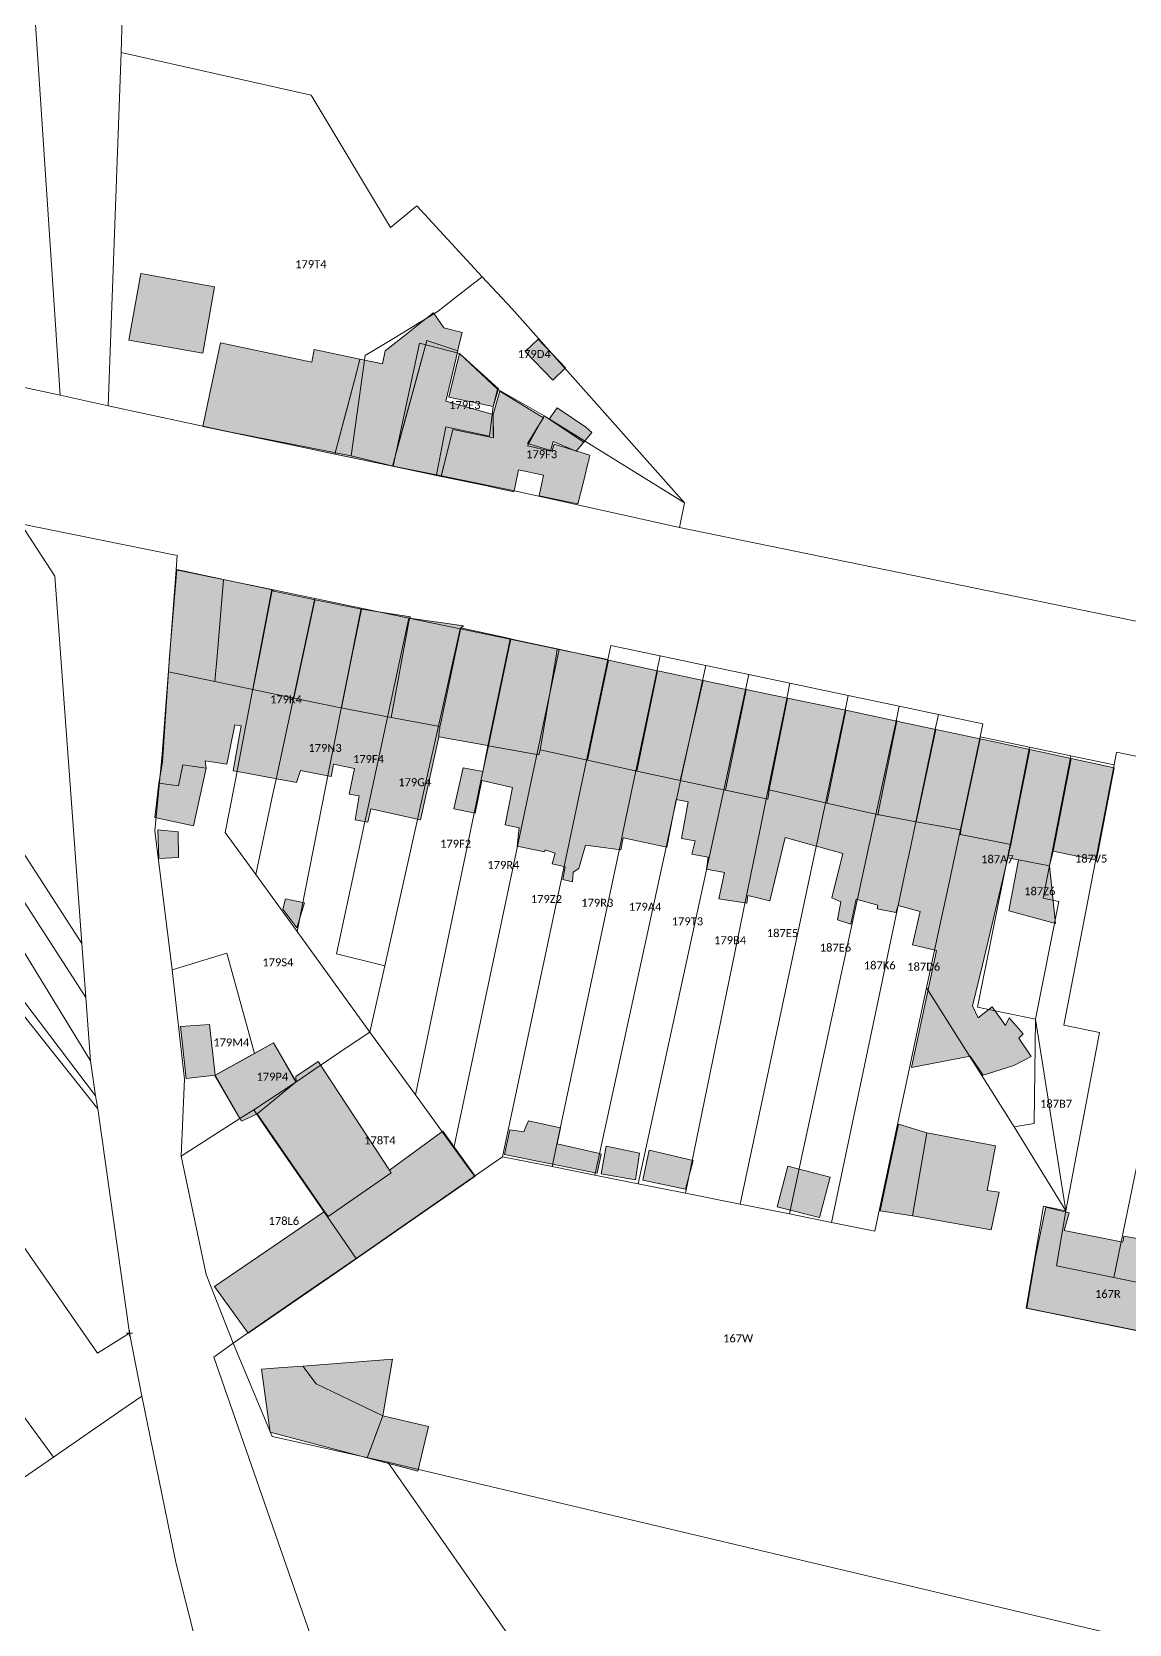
# Model space of a CAD drawing. Header units: metres. Extents: x 113120 to 240396, y 120329 to 242116.
# Drawn here: x 113686.8 to 113796.5, y 121578.2 to 121737.4 of the extents above; entities that cross this region are included whole.
import ezdxf

# ---------------------------------------------------------------- set-up
doc = ezdxf.new("R2010")
doc.units = ezdxf.units.M
doc.header["$LTSCALE"] = 3
doc.header["$PDMODE"] = 2
doc.header["$PDSIZE"] = 0.3
for name, color, linetype, lineweight in [('Bpn_CaPa', 78, 'Continuous', 0), ('Bpn_ReBu', 4, 'Continuous', 0), ('Bpt_CaNu', 7, 'Continuous', 0), ('Bpt_PrSt', 7, 'Continuous', 0), ('Hachure bâtiment', 11, 'Continuous', 0)]:
    doc.layers.add(name, color=color, linetype=linetype, lineweight=lineweight)
doc.styles.add('Legend', font='')
doc.styles.get('Legend').set_extended_font_data('Calibri')

msp = doc.modelspace()

# ---------------------------------------------------------------- hatches: boundary and pattern name
at = {"layer": 'Hachure bâtiment'}
h = msp.add_hatch(color=256, dxfattribs=at)
h.dxf.hatch_style = 1
h.paths.add_polyline_path([(113703.86, 121705.3), (113696.49, 121706.62), (113697.68, 121713.27), (113705.05, 121711.95)])
h = msp.add_hatch(color=256, dxfattribs=at)
h.dxf.hatch_style = 1
h.paths.add_polyline_path([(113724.28, 121707.25), (113725.77, 121708.43), (113726.46, 121708.97), (113726.92, 121709.34), (113727, 121709.23), (113727.97, 121707.86), (113729.8, 121707.39), (113729.42, 121705.82), (113729.36, 121705.55), (113729.36, 121705.55), (113726.28, 121706.58), (113725.43, 121703.49), (113722.84, 121694.01), (113719.83, 121694.64), (113717.09, 121695.21), (113718.34, 121699.96), (113719.2, 121703.25), (113719.23, 121703.38), (113719.58, 121704.72), (113720.7, 121704.48), (113720.75, 121704.47), (113721.84, 121704.25), (113722.11, 121705.55), (113723.93, 121706.98)])
h = msp.add_hatch(color=256, dxfattribs=at)
h.dxf.hatch_style = 1
h.paths.add_polyline_path([(113719.26, 121703.47), (113717.78, 121697.84), (113717.09, 121695.21), (113713.01, 121696.07), (113703.89, 121697.98), (113705.64, 121706.33), (113714.76, 121704.42), (113715.02, 121705.67), (113719.58, 121704.72)])
h = msp.add_hatch(color=256, dxfattribs=at)
h.dxf.hatch_style = 1
h.paths.add_polyline_path([(113729.36, 121705.55), (113728.17, 121700.51), (113729.48, 121700.14), (113732.9, 121699.17), (113732.93, 121696.84), (113728.87, 121697.69), (113727.7, 121692.99), (113726.45, 121693.25), (113722.84, 121694.01), (113724.12, 121698.68), (113724.88, 121701.45), (113726.28, 121706.58)])
h = msp.add_hatch(color=256, dxfattribs=at)
h.dxf.hatch_style = 1
h.paths.add_polyline_path([(113740.15, 121703.83), (113738.87, 121702.6), (113736.12, 121705.48), (113737.42, 121706.72)])
h = msp.add_hatch(color=256, dxfattribs=at)
h.dxf.hatch_style = 1
h.paths.add_polyline_path([(113733.43, 121701.74), (113732.92, 121699.97), (113728.47, 121700.92), (113729.54, 121705.28)])
h = msp.add_hatch(color=256, dxfattribs=at)
h.dxf.hatch_style = 1
h.paths.add_polyline_path([(113727.72, 121693.04), (113728.23, 121695.12), (113728.87, 121697.69), (113732.93, 121696.84), (113732.92, 121697.24), (113732.92, 121697.36), (113732.91, 121698.12), (113732.9, 121699.17), (113733.56, 121701.51), (113736.66, 121699.62), (113737.11, 121699.35), (113737.93, 121698.85), (113737.34, 121697.9), (113736.74, 121696.92), (113736.35, 121696.29), (113738, 121695.78), (113738.46, 121695.63), (113738.78, 121695.53), (113738.81, 121695.61), (113739, 121696.22), (113742.58, 121695.1), (113742.52, 121694.83), (113742.46, 121694.59), (113742.41, 121694.4), (113742.38, 121694.28), (113741.9, 121692.31), (113741.38, 121690.24), (113737.51, 121691.03), (113737.77, 121692.31), (113737.94, 121693.12), (113735.43, 121693.64), (113735.33, 121693.15), (113735, 121691.55), (113734.98, 121691.46), (113733.57, 121691.76), (113732.28, 121692.03), (113727.7, 121692.99)])
h = msp.add_hatch(color=256, dxfattribs=at)
h.dxf.hatch_style = 1
h.paths.add_polyline_path([(113742.18, 121697.91), (113742.78, 121697.37), (113741.97, 121696.4), (113738.52, 121698.7), (113739.32, 121699.83)])
h = msp.add_hatch(color=256, dxfattribs=at)
h.dxf.hatch_style = 1
h.paths.add_polyline_path([(113738.52, 121698.7), (113741.97, 121696.4), (113741.21, 121695.5), (113738.92, 121696.48), (113738.63, 121695.52), (113736.35, 121696.05), (113738.02, 121699.05)], flags=17)
h = msp.add_hatch(color=256, dxfattribs=at)
h.dxf.hatch_style = 1
h.paths.add_polyline_path([(113705.95, 121682.68), (113705.3, 121675), (113705.09, 121672.47), (113700.44, 121673.45), (113700.53, 121675), (113701.27, 121683.68)])
h = msp.add_hatch(color=256, dxfattribs=at)
h.dxf.hatch_style = 1
h.paths.add_polyline_path([(113710.66, 121681.68), (113710.81, 121681.6), (113709.53, 121675), (113708.87, 121671.68), (113705.09, 121672.47), (113705.3, 121675), (113705.95, 121682.68)])
h = msp.add_hatch(color=256, dxfattribs=at)
h.dxf.hatch_style = 1
h.paths.add_polyline_path([(113710.96, 121681.5), (113715.1, 121680.63), (113715.05, 121680.46), (113713.88, 121675), (113712.97, 121670.82), (113708.87, 121671.68), (113709.53, 121675), (113710.81, 121681.6)])
h = msp.add_hatch(color=256, dxfattribs=at)
h.dxf.hatch_style = 1
h.paths.add_polyline_path([(113719.56, 121679.75), (113719.73, 121679.72), (113718.78, 121675), (113717.73, 121669.83), (113717.51, 121669.87), (113712.97, 121670.82), (113713.88, 121675), (113715.05, 121680.46), (113715.1, 121680.63)])
h = msp.add_hatch(color=256, dxfattribs=at)
h.dxf.hatch_style = 1
h.paths.add_polyline_path([(113719.96, 121679.68), (113724.63, 121678.96), (113724.53, 121678.82), (113723.85, 121675), (113722.72, 121668.89), (113717.88, 121669.8), (113717.73, 121669.83), (113718.78, 121675), (113719.73, 121679.72)])
h = msp.add_hatch(color=256, dxfattribs=at)
h.dxf.hatch_style = 1
h.paths.add_polyline_path([(113729.93, 121678.03), (113729.67, 121677.83), (113729.08, 121675), (113727.63, 121668.19), (113727.58, 121667.97), (113722.72, 121668.89), (113723.85, 121675), (113724.53, 121678.82)])
h = msp.add_hatch(color=256, dxfattribs=at)
h.dxf.hatch_style = 1
h.paths.add_polyline_path([(113734.4, 121676.81), (113734.67, 121676.75), (113734.3, 121675), (113732.43, 121666.06), (113732.16, 121666.11), (113727.48, 121666.96), (113727.52, 121667.56), (113727.56, 121667.78), (113727.58, 121667.97), (113727.63, 121668.19), (113729.08, 121675), (113729.67, 121677.83)])
h = msp.add_hatch(color=256, dxfattribs=at)
h.dxf.hatch_style = 1
h.paths.add_polyline_path([(113735.07, 121676.66), (113739.32, 121675.73), (113739.2, 121675), (113737.62, 121665.63), (113737.47, 121665.15), (113732.43, 121666.06), (113734.3, 121675), (113734.67, 121676.75)])
h = msp.add_hatch(color=256, dxfattribs=at)
h.dxf.hatch_style = 1
h.paths.add_polyline_path([(113742.67, 121675), (113744.44, 121674.61), (113742.33, 121664.6), (113737.62, 121665.63), (113739.2, 121675), (113739.32, 121675.73)])
h = msp.add_hatch(color=256, dxfattribs=at)
h.dxf.hatch_style = 1
h.paths.add_polyline_path([(113749.18, 121673.58), (113749.35, 121673.54), (113747.27, 121663.51), (113747.12, 121663.54), (113742.33, 121664.6), (113744.44, 121674.61)])
h = msp.add_hatch(color=256, dxfattribs=at)
h.dxf.hatch_style = 1
h.paths.add_polyline_path([(113705.09, 121672.47), (113708.87, 121671.68), (113712.97, 121670.82), (113717.51, 121669.87), (113717.73, 121669.83), (113717.88, 121669.8), (113722.72, 121668.89), (113727.58, 121667.97), (113727.56, 121667.78), (113727.52, 121667.56), (113727.48, 121666.96), (113725.63, 121658.65), (113720.67, 121659.75), (113720.38, 121658.4), (113719.12, 121658.63), (113719.52, 121661.05), (113718.52, 121661.2), (113719.03, 121663.77), (113716.95, 121664.2), (113716.72, 121662.97), (113713.63, 121663.57), (113713.23, 121662.37), (113707.35, 121663.47), (113706.92, 121663.55), (113707.72, 121668.03), (113707.07, 121668.15), (113706.27, 121664.2), (113704.1, 121664.55), (113704.22, 121663.8), (113701.87, 121664.15), (113701.43, 121662.05), (113699.47, 121662.32), (113699.83, 121664.4), (113700.15, 121669), (113700.44, 121673.45)])
h = msp.add_hatch(color=256, dxfattribs=at)
h.dxf.hatch_style = 1
h.paths.add_polyline_path([(113749.54, 121673.5), (113753.9, 121672.59), (113751.6, 121662.59), (113747.44, 121663.47), (113747.27, 121663.51), (113749.35, 121673.54)])
h = msp.add_hatch(color=256, dxfattribs=at)
h.dxf.hatch_style = 1
h.paths.add_polyline_path([(113758.22, 121671.68), (113756.14, 121661.62), (113751.6, 121662.59), (113753.9, 121672.59)])
h = msp.add_hatch(color=256, dxfattribs=at)
h.dxf.hatch_style = 1
h.paths.add_polyline_path([(113762.33, 121670.82), (113760.5, 121661.63), (113760.38, 121660.72), (113756.14, 121661.62), (113758.22, 121671.68)])
h = msp.add_hatch(color=256, dxfattribs=at)
h.dxf.hatch_style = 1
h.paths.add_polyline_path([(113768.17, 121669.6), (113766.27, 121660.32), (113760.5, 121661.63), (113762.33, 121670.82)])
h = msp.add_hatch(color=256, dxfattribs=at)
h.dxf.hatch_style = 1
h.paths.add_polyline_path([(113773.1, 121668.56), (113773.27, 121668.53), (113771.37, 121659.16), (113771.15, 121659.21), (113766.27, 121660.32), (113768.17, 121669.6)])
h = msp.add_hatch(color=256, dxfattribs=at)
h.dxf.hatch_style = 1
h.paths.add_polyline_path([(113773.41, 121668.49), (113777.18, 121667.68), (113775.2, 121658.45), (113771.51, 121659.13), (113771.37, 121659.16), (113773.27, 121668.53)])
h = msp.add_hatch(color=256, dxfattribs=at)
h.dxf.hatch_style = 1
h.paths.add_polyline_path([(113781.62, 121666.73), (113779.67, 121657.63), (113775.2, 121658.45), (113777.18, 121667.68)])
h = msp.add_hatch(color=256, dxfattribs=at)
h.dxf.hatch_style = 1
h.paths.add_polyline_path([(113786.57, 121665.67), (113784.67, 121656.17), (113779.63, 121657.17), (113779.67, 121657.63), (113781.62, 121666.73)])
h = msp.add_hatch(color=256, dxfattribs=at)
h.dxf.hatch_style = 1
h.paths.add_polyline_path([(113737.47, 121665.15), (113737.62, 121665.63), (113742.33, 121664.6), (113747.12, 121663.54), (113747.27, 121663.51), (113747.44, 121663.47), (113751.6, 121662.59), (113756.14, 121661.62), (113760.38, 121660.72), (113760.5, 121661.63), (113766.27, 121660.32), (113771.15, 121659.21), (113771.37, 121659.16), (113771.51, 121659.13), (113775.2, 121658.45), (113779.67, 121657.63), (113779.63, 121657.17), (113784.67, 121656.17), (113784.46, 121655.18), (113784.38, 121654.85), (113781.83, 121644.15), (113780.83, 121640.03), (113781.42, 121638.85), (113782.82, 121639.95), (113784.15, 121638.08), (113784.5, 121638.83), (113785.9, 121637.23), (113785.47, 121636.8), (113786.72, 121634.97), (113784.98, 121634.08), (113781.9, 121633.12), (113780.62, 121635), (113774.75, 121633.88), (113777.23, 121645.57), (113774.83, 121646.15), (113775.62, 121649.48), (113773.42, 121650.08), (113773.18, 121649.37), (113771.3, 121649.75), (113771.38, 121650.12), (113769.22, 121650.72), (113768.67, 121648.2), (113767.35, 121648.65), (113767.67, 121650.45), (113766.78, 121650.85), (113767.87, 121655.28), (113762.12, 121656.88), (113760.58, 121650.55), (113758.38, 121651.08), (113758.27, 121650.32), (113755.47, 121650.75), (113756.03, 121653.37), (113754.23, 121653.72), (113754.42, 121654.92), (113752.78, 121655.2), (113753.1, 121656.55), (113751.75, 121656.77), (113752.42, 121660.43), (113751.22, 121660.68), (113750.27, 121655.92), (113745.9, 121656.85), (113745.67, 121655.63), (113742.15, 121656.12), (113741.47, 121653.77), (113740.9, 121653.4), (113740.83, 121652.45), (113739.87, 121652.68), (113740.12, 121653.95), (113738.82, 121654.23), (113739.12, 121655.32), (113738.1, 121655.65), (113738.03, 121655.45), (113735.3, 121656), (113735.52, 121657.83), (113734.12, 121658.15), (113734.83, 121661.88), (113731.78, 121662.57), (113731.12, 121659.32), (113728.98, 121659.75), (113729.9, 121663.83), (113731.87, 121663.48), (113732.43, 121666.06)])
h = msp.add_hatch(color=256, dxfattribs=at)
h.dxf.hatch_style = 1
h.paths.add_polyline_path([(113790.7, 121664.78), (113788.9, 121655.52), (113788.55, 121654.05), (113785.43, 121654.65), (113784.38, 121654.85), (113784.46, 121655.18), (113784.67, 121656.17), (113786.57, 121665.67)])
h = msp.add_hatch(color=256, dxfattribs=at)
h.dxf.hatch_style = 1
h.paths.add_polyline_path([(113795.02, 121663.85), (113793.23, 121654.6), (113788.9, 121655.52), (113790.7, 121664.78)])
h = msp.add_hatch(color=256, dxfattribs=at)
h.dxf.hatch_style = 1
h.paths.add_polyline_path([(113701.87, 121664.15), (113704.22, 121663.8), (113702.95, 121658.06), (113699.08, 121658.88), (113699.47, 121662.32), (113701.43, 121662.05)])
h = msp.add_hatch(color=256, dxfattribs=at)
h.dxf.hatch_style = 1
h.paths.add_polyline_path([(113701.42, 121657.45), (113701.43, 121654.88), (113699.47, 121654.77), (113699.38, 121657.63)])
h = msp.add_hatch(color=256, dxfattribs=at)
h.dxf.hatch_style = 1
h.paths.add_polyline_path([(113788.55, 121654.05), (113789.14, 121648.28), (113784.48, 121649.55), (113785.43, 121654.65)])
h = msp.add_hatch(color=256, dxfattribs=at)
h.dxf.hatch_style = 1
h.paths.add_polyline_path([(113714.03, 121650.35), (113713.27, 121647.85), (113711.88, 121649.7), (113712.15, 121650.75)])
h = msp.add_hatch(color=256, dxfattribs=at)
h.dxf.hatch_style = 1
h.paths.add_polyline_path([(113705.1, 121633.12), (113702.22, 121632.77), (113701.63, 121637.97), (113704.55, 121638.17)])
h = msp.add_hatch(color=256, dxfattribs=at)
h.dxf.hatch_style = 1
h.paths.add_polyline_path([(113713.22, 121632.45), (113709.31, 121629.26), (113707.74, 121628.5), (113705.1, 121633.12), (113710.95, 121636.35)])
h = msp.add_hatch(color=256, dxfattribs=at)
h.dxf.hatch_style = 1
h.paths.add_polyline_path([(113722.53, 121623.63), (113722.72, 121623.35), (113716.4, 121618.97), (113716.04, 121619.49), (113709.31, 121629.26), (113713.22, 121632.45), (113713.18, 121632.97), (113715.42, 121634.48)])
h = msp.add_hatch(color=256, dxfattribs=at)
h.dxf.hatch_style = 1
h.paths.add_polyline_path([(113739.63, 121627.83), (113739.3, 121626.25), (113743.42, 121625.3), (113743.72, 121625.23), (113743.32, 121623.32), (113734.05, 121625.17), (113734.58, 121627.63), (113735.98, 121627.43), (113736.17, 121627.96), (113736.43, 121628.55)])
h = msp.add_hatch(color=256, dxfattribs=at)
h.dxf.hatch_style = 1
h.paths.add_polyline_path([(113774.83, 121619.05), (113771.6, 121619.55), (113773.46, 121628.2), (113776.27, 121627.35)])
h = msp.add_hatch(color=256, dxfattribs=at)
h.dxf.hatch_style = 1
h.paths.add_polyline_path([(113731.1, 121623.03), (113717.03, 121613.25), (113708.41, 121607.33), (113705.03, 121611.98), (113716.04, 121619.49), (113716.4, 121618.97), (113722.72, 121623.35), (113722.53, 121623.63), (113727.87, 121627.52)])
h = msp.add_hatch(color=256, dxfattribs=at)
h.dxf.hatch_style = 1
h.paths.add_polyline_path([(113783.15, 121626.05), (113782.3, 121621.57), (113783.5, 121621.43), (113782.72, 121617.65), (113774.83, 121619.05), (113776.27, 121627.35)])
h = msp.add_hatch(color=256, dxfattribs=at)
h.dxf.hatch_style = 1
h.paths.add_polyline_path([(113747.55, 121625.33), (113747.15, 121622.65), (113743.72, 121623.25), (113744.22, 121626.03)])
h = msp.add_hatch(color=256, dxfattribs=at)
h.dxf.hatch_style = 1
h.paths.add_polyline_path([(113752.9, 121624.58), (113752.15, 121621.72), (113747.87, 121622.6), (113748.5, 121625.6)])
h = msp.add_hatch(color=256, dxfattribs=at)
h.dxf.hatch_style = 1
h.paths.add_polyline_path([(113765.56, 121618.87), (113761.32, 121619.96), (113762.37, 121624.03), (113766.61, 121622.93)])
h = msp.add_hatch(color=256, dxfattribs=at)
h.dxf.hatch_style = 1
h.paths.add_polyline_path([(113790.5, 121619.35), (113790.02, 121617.57), (113795.87, 121616.4), (113795.98, 121617), (113799.92, 121616.32), (113798.82, 121612.12), (113808.38, 121610.17), (113827.08, 121606.38), (113826.43, 121602.8), (113801.62, 121607.92), (113801.52, 121607.4), (113799.62, 121607.12), (113786.27, 121609.83), (113787.15, 121614.95), (113788.18, 121619.92)])
h = msp.add_hatch(color=256, dxfattribs=at)
h.dxf.hatch_style = 1
h.paths.add_polyline_path([(113715.21, 121602.26), (113713.88, 121604.03), (113722.85, 121604.73), (113721.89, 121599.05)])
h = msp.add_hatch(color=256, dxfattribs=at)
h.dxf.hatch_style = 1
h.paths.add_polyline_path([(113720.47, 121595.29), (113720.31, 121594.85), (113710.62, 121597.42), (113709.74, 121603.71), (113711.86, 121603.87), (113713.88, 121604.03), (113715.21, 121602.26), (113721.89, 121599.05)])
h = msp.add_hatch(color=256, dxfattribs=at)
h.dxf.hatch_style = 1
h.paths.add_polyline_path([(113726.43, 121597.97), (113725.37, 121593.5), (113720.31, 121594.85), (113721.89, 121599.05)])

# ---------------------------------------------------------------- linework, layer by layer
at = {"layer": 'Bpn_CaPa'}
for points in [[(113685.3, 121832.1), (113686.93, 121827.4), (113688.13, 121823.55), (113688.13, 121823.55), (113689.3, 121819.68), (113690.52, 121815.59), (113691.53, 121811.36), (113692.93, 121805.13), (113694.18, 121799.34), (113695.17, 121794.74), (113696.41, 121789.04), (113698.18, 121783.88), (113700.37, 121778.48), (113702.93, 121773.7), (113704.68, 121769.58), (113707.02, 121760.52), (113705.88, 121753.61), (113696.24, 121754.1), (113695.72, 121735.37), (113694.4, 121700.05), (113689.61, 121701.12), (113686.62, 121746.27)], [(113909.16, 121655.63), (113829.04, 121671.99), (113751.54, 121687.88), (113752.03, 121690.36), (113734.76, 121709.79), (113731.82, 121712.93), (113725.27, 121720.04), (113722.63, 121717.89), (113714.72, 121731.11), (113695.72, 121735.37), (113695.72, 121735.37), (113696.24, 121754.1)], [(113710.05, 121549.22), (113701.2, 121584.24), (113697.78, 121601.03), (113696.54, 121607.3), (113693.36, 121629.74), (113693.14, 121631.03), (113692.63, 121634.55), (113692.16, 121640.88), (113691.77, 121646.28), (113689.08, 121683.01), (113685.68, 121688.25), (113701.32, 121685.07), (113701.2, 121683.66), (113699.82, 121665.21), (113699.08, 121657.56), (113700.8, 121643.63), (113702.03, 121632.71), (113701.7, 121625), (113704.22, 121613.17), (113706.9, 121606.32), (113704.96, 121604.9), (113721.9, 121556.21)], [(113821.33, 121570.94), (113762.89, 121584.81), (113722.39, 121594.42), (113710.8, 121596.98), (113706.9, 121606.32), (113714.04, 121611.26), (113719.2, 121614.78), (113731.03, 121623.01), (113731.03, 121623.01), (113733.84, 121624.95), (113738.8, 121623.97), (113743.06, 121623.12), (113747.42, 121622.25), (113752.14, 121621.31), (113757.61, 121620.22), (113762.53, 121619.24), (113766.76, 121618.39), (113771.08, 121617.53), (113776.26, 121641.83), (113785.01, 121627.94), (113790.18, 121619.56), (113787.96, 121620.01), (113787.01, 121614.49), (113786.2, 121609.81), (113799.16, 121607.18)]]:
    msp.add_lwpolyline(points, dxfattribs=at)
for points in [[(113675.53, 121747.3), (113681.87, 121745.98), (113686.62, 121746.27), (113689.61, 121701.12), (113671.91, 121704.9), (113666.34, 121705.99), (113669.49, 121722.04), (113670.05, 121724.38), (113675.53, 121747.3)], [(113718.72, 121695.04), (113706.5, 121697.45), (113694.4, 121700.05), (113695.72, 121735.37), (113714.72, 121731.11), (113722.63, 121717.89), (113725.27, 121720.04), (113731.82, 121712.93), (113728.85, 121710.66), (113727.42, 121709.52), (113723.1, 121706.89), (113720.11, 121705.07), (113718.72, 121695.04)], [(113718.72, 121695.04), (113720.11, 121705.07), (113723.1, 121706.89), (113727.42, 121709.52), (113728.85, 121710.66), (113731.82, 121712.93), (113734.76, 121709.79), (113752.03, 121690.36), (113738.02, 121699.05), (113733.35, 121701.72), (113729.53, 121705.28), (113725.55, 121706.3), (113722.92, 121694.01), (113718.72, 121695.04)], [(113733.35, 121701.72), (113732.92, 121699.97), (113732.53, 121697.02), (113728.18, 121697.95), (113727.23, 121693.14), (113722.92, 121694.01), (113725.55, 121706.3), (113729.53, 121705.28), (113733.35, 121701.72)], [(113733.35, 121701.72), (113738.02, 121699.05), (113752.03, 121690.36), (113751.54, 121687.88), (113735.2, 121691.51), (113727.23, 121693.14), (113728.18, 121697.95), (113732.53, 121697.02), (113732.92, 121699.97), (113733.35, 121701.72)], [(113696.54, 121607.3), (113693.34, 121605.31), (113679.11, 121625.79), (113675.47, 121631.03), (113657.65, 121656.68), (113645.55, 121668.8), (113641.84, 121672.52), (113640.98, 121673.38), (113639.05, 121675.31), (113637.15, 121681.88), (113637.75, 121685.68), (113639.39, 121696.19), (113639.62, 121697.64), (113644.45, 121696.65), (113644.2, 121695.22), (113642.55, 121685.5), (113644.93, 121680.29), (113646.18, 121677.56), (113651.65, 121671.3), (113658.03, 121674.23), (113659.75, 121672.06), (113693.36, 121629.74), (113696.54, 121607.3)], [(113692.63, 121634.55), (113676.06, 121661.6), (113671.27, 121669.46), (113666.13, 121677.82), (113667.63, 121685.01), (113668.72, 121690.28), (113669.01, 121691.65), (113672.69, 121690.9), (113672.39, 121689.55), (113669.93, 121678.52), (113669.54, 121677.03), (113669.4, 121676.13), (113692.16, 121640.88), (113692.63, 121634.55)], [(113672.69, 121690.9), (113676.55, 121690.12), (113676.3, 121688.76), (113674.23, 121677.53), (113672.77, 121677.87), (113672.19, 121674.68), (113673.65, 121674.34), (113691.77, 121646.28), (113692.16, 121640.88), (113669.4, 121676.13), (113669.54, 121677.03), (113669.93, 121678.52), (113672.39, 121689.55), (113672.69, 121690.9)], [(113676.3, 121688.76), (113685.53, 121686.9), (113685.68, 121688.25), (113689.08, 121683.01), (113691.77, 121646.28), (113673.65, 121674.34), (113672.19, 121674.68), (113672.77, 121677.87), (113674.23, 121677.53), (113676.3, 121688.76)], [(113709.16, 121653.19), (113713.3, 121647.47), (113720.59, 121637.42), (113718.62, 121636.1), (113715.61, 121634.08), (113713.18, 121632.42), (113710.95, 121636.35), (113709.04, 121635.29), (113706.27, 121645.32), (113700.8, 121643.63), (113699.08, 121657.56), (113699.82, 121665.21), (113701.2, 121683.66), (113710.79, 121681.67), (113708.15, 121667.92), (113707.01, 121661.95), (113706.12, 121657.38), (113709.16, 121653.19)], [(113709.16, 121653.19), (113706.12, 121657.38), (113707.01, 121661.95), (113708.15, 121667.92), (113710.79, 121681.67), (113715.09, 121680.77), (113711.21, 121662.72), (113710.89, 121661.23), (113709.16, 121653.19)], [(113709.16, 121653.19), (113710.89, 121661.23), (113711.21, 121662.72), (113715.09, 121680.77), (113719.7, 121679.81), (113716.62, 121664.24), (113713.3, 121647.47), (113709.16, 121653.19)], [(113713.3, 121647.47), (113716.62, 121664.24), (113719.7, 121679.81), (113724.47, 121678.82), (113720.36, 121659.78), (113720.07, 121658.43), (113717.23, 121645.26), (113722.07, 121644.03), (113720.59, 121637.42), (113713.3, 121647.47)], [(113722.07, 121644.03), (113717.23, 121645.26), (113720.07, 121658.43), (113720.36, 121659.78), (113724.47, 121678.82), (113729.6, 121677.75), (113727.2, 121666.98), (113726.45, 121663.61), (113722.07, 121644.03)], [(113722.07, 121644.03), (113726.45, 121663.61), (113727.2, 121666.98), (113729.6, 121677.75), (113734.61, 121676.71), (113732.39, 121666.04), (113731.86, 121663.45), (113731.67, 121662.56), (113731, 121659.31), (113725.15, 121631.13), (113720.59, 121637.42), (113722.07, 121644.03)], [(113728.98, 121625.85), (113725.15, 121631.13), (113731, 121659.31), (113731.67, 121662.56), (113731.86, 121663.45), (113732.39, 121666.04), (113734.61, 121676.71), (113739.51, 121675.69), (113736.65, 121662.19), (113735.72, 121657.75), (113728.98, 121625.85)], [(113744.39, 121674.68), (113744.68, 121676.07), (113749.61, 121675.03), (113749.31, 121673.65), (113745.87, 121657.39), (113745.76, 121656.85), (113739.28, 121626.22), (113738.8, 121623.97), (113733.84, 121624.95), (113740.54, 121656.52), (113744.39, 121674.68)], [(113617.42, 121657.01), (113629.55, 121674.82), (113648.27, 121650.56), (113688.93, 121594.93), (113671.7, 121583.07), (113617.42, 121657.01)], [(113731.03, 121623.01), (113728.98, 121625.85), (113735.72, 121657.75), (113736.65, 121662.19), (113739.51, 121675.69), (113744.39, 121674.68), (113740.54, 121656.52), (113733.84, 121624.95), (113731.03, 121623.01)], [(113754.17, 121674.07), (113753.87, 121672.7), (113751.65, 121662.54), (113750.2, 121655.9), (113743.53, 121625.24), (113743.06, 121623.12), (113738.8, 121623.97), (113739.28, 121626.22), (113745.76, 121656.85), (113745.87, 121657.39), (113749.31, 121673.65), (113749.61, 121675.03), (113754.17, 121674.07)], [(113661.52, 121673.46), (113672.13, 121658.76), (113693.14, 121631.03), (113693.36, 121629.74), (113659.75, 121672.06), (113661.52, 121673.46)], [(113754.17, 121674.07), (113758.48, 121673.17), (113758.18, 121671.8), (113755.97, 121661.62), (113747.42, 121622.25), (113743.06, 121623.12), (113743.53, 121625.24), (113750.2, 121655.9), (113751.65, 121662.54), (113753.87, 121672.7), (113754.17, 121674.07)], [(113762.58, 121672.3), (113762.3, 121670.95), (113760.2, 121660.72), (113759.56, 121657.56), (113758.43, 121652.05), (113752.14, 121621.31), (113747.42, 121622.25), (113755.97, 121661.62), (113758.18, 121671.8), (113758.48, 121673.17), (113762.58, 121672.3)], [(113762.58, 121672.3), (113768.42, 121671.07), (113768.13, 121669.73), (113765.27, 121656.26), (113765.21, 121655.98), (113757.61, 121620.22), (113752.14, 121621.31), (113758.43, 121652.05), (113759.56, 121657.56), (113760.2, 121660.72), (113762.3, 121670.95), (113762.58, 121672.3)], [(113773.52, 121670), (113773.23, 121668.67), (113771.18, 121659.17), (113770.59, 121656.46), (113763.58, 121624.09), (113762.53, 121619.24), (113757.61, 121620.22), (113765.21, 121655.98), (113765.27, 121656.26), (113768.13, 121669.73), (113768.42, 121671.07), (113773.52, 121670)], [(113762.53, 121619.24), (113763.58, 121624.09), (113770.59, 121656.46), (113771.18, 121659.17), (113773.23, 121668.67), (113773.52, 121670), (113777.44, 121669.17), (113777.16, 121667.85), (113774.61, 121655.72), (113774.29, 121654.22), (113767.76, 121623.15), (113766.76, 121618.39), (113762.53, 121619.24)], [(113781.6, 121666.93), (113778.33, 121651.57), (113777.69, 121648.54), (113776.26, 121641.83), (113771.08, 121617.53), (113766.76, 121618.39), (113767.76, 121623.15), (113774.29, 121654.22), (113774.61, 121655.72), (113777.16, 121667.85), (113777.44, 121669.17), (113781.88, 121668.24), (113781.6, 121666.93)], [(113781.6, 121666.93), (113786.55, 121665.9), (113784.67, 121656.47), (113784.34, 121654.83), (113781.35, 121639.91), (113787.16, 121638.71), (113787, 121628.29), (113785.01, 121627.94), (113776.26, 121641.83), (113777.69, 121648.54), (113778.33, 121651.57), (113781.6, 121666.93)], [(113787.16, 121638.71), (113781.35, 121639.91), (113784.34, 121654.83), (113784.67, 121656.47), (113786.55, 121665.9), (113790.69, 121665.04), (113789.35, 121658.17), (113787.92, 121650.8), (113789.49, 121650.48), (113787.16, 121638.71)], [(113787.16, 121638.71), (113789.49, 121650.48), (113787.92, 121650.8), (113789.35, 121658.17), (113790.69, 121665.04), (113795.01, 121664.14), (113793.69, 121657.27), (113792.95, 121653.47), (113789.99, 121638.12), (113793.53, 121637.38), (113790.18, 121619.56), (113787.16, 121638.71)], [(113790.18, 121619.56), (113793.53, 121637.38), (113789.99, 121638.12), (113792.95, 121653.47), (113793.69, 121657.27), (113795.01, 121664.14), (113795.26, 121665.42), (113805.35, 121663.32), (113805.09, 121662.04), (113802.9, 121651.4), (113802.04, 121647.24), (113801.27, 121643.46), (113801.17, 121642.98), (113794.97, 121612.87), (113789.23, 121614.04), (113790.18, 121619.56)], [(113799.97, 121611.86), (113794.97, 121612.87), (113801.17, 121642.98), (113801.27, 121643.46), (113802.04, 121647.24), (113802.9, 121651.4), (113805.09, 121662.04), (113805.35, 121663.32), (113808.82, 121662.6), (113808.57, 121661.32), (113806.44, 121650.66), (113799.97, 121611.86)], [(113692.63, 121634.55), (113693.14, 121631.03), (113672.13, 121658.76), (113676.06, 121661.6), (113692.63, 121634.55)], [(113696.54, 121607.3), (113697.78, 121601.03), (113695.79, 121599.66), (113688.93, 121594.93), (113648.27, 121650.56), (113657.65, 121656.68), (113675.47, 121631.03), (113679.11, 121625.79), (113693.34, 121605.31), (113696.54, 121607.3)], [(113700.8, 121643.63), (113706.27, 121645.32), (113709.04, 121635.29), (113705.07, 121633.08), (113707.58, 121628.77), (113701.7, 121625), (113702.03, 121632.71), (113700.8, 121643.63)], [(113787.16, 121638.71), (113790.18, 121619.56), (113785.01, 121627.94), (113787, 121628.29), (113787.16, 121638.71)], [(113708.98, 121629.63), (113707.58, 121628.77), (113705.07, 121633.08), (113709.04, 121635.29), (113710.95, 121636.35), (113713.18, 121632.42), (113708.98, 121629.63)], [(113728.98, 121625.85), (113731.03, 121623.01), (113719.2, 121614.78), (113716.33, 121618.95), (113710.52, 121627.39), (113708.98, 121629.63), (113713.18, 121632.42), (113715.61, 121634.08), (113718.62, 121636.1), (113720.59, 121637.42), (113725.15, 121631.13), (113728.98, 121625.85)], [(113708.98, 121629.63), (113710.52, 121627.39), (113716.33, 121618.95), (113719.2, 121614.78), (113714.04, 121611.26), (113706.9, 121606.32), (113704.22, 121613.17), (113701.7, 121625), (113707.58, 121628.77), (113708.98, 121629.63)], [(113799.97, 121611.86), (113799.16, 121607.18), (113786.2, 121609.81), (113787.01, 121614.49), (113787.96, 121620.01), (113790.18, 121619.56), (113789.23, 121614.04), (113794.97, 121612.87), (113799.97, 121611.86)], [(113741.16, 121567.46), (113721.9, 121556.21), (113704.96, 121604.9), (113706.9, 121606.32), (113710.8, 121596.98), (113722.39, 121594.42), (113741.16, 121567.46)], [(113671.7, 121583.07), (113688.93, 121594.93), (113695.79, 121599.66), (113697.78, 121601.03), (113701.2, 121584.24), (113710.05, 121549.22), (113661.36, 121515.72), (113633.12, 121555.71), (113671.7, 121583.07)]]:
    msp.add_lwpolyline(points, close=True, dxfattribs=at)
at = {"layer": 'Bpn_ReBu'}
for points in [[(113703.86, 121705.3), (113696.49, 121706.62), (113697.68, 121713.27), (113705.05, 121711.95), (113703.86, 121705.3)], [(113724.28, 121707.25), (113725.77, 121708.43), (113726.46, 121708.97), (113726.92, 121709.34), (113727, 121709.23), (113727.97, 121707.86), (113729.8, 121707.39), (113729.42, 121705.82), (113729.36, 121705.55), (113729.36, 121705.55), (113726.28, 121706.58), (113725.43, 121703.49), (113722.84, 121694.01), (113719.83, 121694.64), (113717.09, 121695.21), (113718.34, 121699.96), (113719.2, 121703.25), (113719.23, 121703.38), (113719.58, 121704.72), (113720.7, 121704.48), (113720.75, 121704.47), (113721.84, 121704.25), (113722.11, 121705.55), (113723.93, 121706.98), (113724.28, 121707.25)], [(113719.26, 121703.47), (113717.78, 121697.84), (113717.09, 121695.21), (113713.01, 121696.07), (113703.89, 121697.98), (113705.64, 121706.33), (113714.76, 121704.42), (113715.02, 121705.67), (113719.58, 121704.72), (113719.26, 121703.47)], [(113729.36, 121705.55), (113728.17, 121700.51), (113729.48, 121700.14), (113732.9, 121699.17), (113732.93, 121696.84), (113728.87, 121697.69), (113727.7, 121692.99), (113726.45, 121693.25), (113722.84, 121694.01), (113724.12, 121698.68), (113724.88, 121701.45), (113726.28, 121706.58), (113729.36, 121705.55)], [(113740.15, 121703.83), (113738.87, 121702.6), (113736.12, 121705.48), (113737.42, 121706.72), (113740.15, 121703.83)], [(113733.43, 121701.74), (113732.92, 121699.97), (113728.47, 121700.92), (113729.54, 121705.28), (113733.43, 121701.74)], [(113727.72, 121693.04), (113728.23, 121695.12), (113728.87, 121697.69), (113732.93, 121696.84), (113732.92, 121697.24), (113732.92, 121697.36), (113732.91, 121698.12), (113732.9, 121699.17), (113733.56, 121701.51), (113736.66, 121699.62), (113737.11, 121699.35), (113737.93, 121698.85), (113737.34, 121697.9), (113736.74, 121696.92), (113736.35, 121696.29), (113738, 121695.78), (113738.46, 121695.63), (113738.78, 121695.53), (113738.81, 121695.61), (113739, 121696.22), (113742.58, 121695.1), (113742.52, 121694.83), (113742.46, 121694.59), (113742.41, 121694.4), (113742.38, 121694.28), (113741.9, 121692.31), (113741.38, 121690.24), (113737.51, 121691.03), (113737.77, 121692.31), (113737.94, 121693.12), (113735.43, 121693.64), (113735.33, 121693.15), (113735, 121691.55), (113734.98, 121691.46), (113733.57, 121691.76), (113732.28, 121692.03), (113727.7, 121692.99), (113727.72, 121693.04)], [(113742.18, 121697.91), (113742.78, 121697.37), (113741.97, 121696.4), (113738.52, 121698.7), (113739.32, 121699.83), (113742.18, 121697.91)], [(113738.52, 121698.7), (113741.97, 121696.4), (113741.21, 121695.5), (113738.92, 121696.48), (113738.63, 121695.52), (113736.35, 121696.05), (113738.02, 121699.05), (113738.52, 121698.7)], [(113705.95, 121682.68), (113705.3, 121675), (113705.09, 121672.47), (113700.44, 121673.45), (113700.53, 121675), (113701.27, 121683.68), (113705.95, 121682.68)], [(113710.66, 121681.68), (113710.81, 121681.6), (113709.53, 121675), (113708.87, 121671.68), (113705.09, 121672.47), (113705.3, 121675), (113705.95, 121682.68), (113710.66, 121681.68)], [(113710.96, 121681.5), (113715.1, 121680.63), (113715.05, 121680.46), (113713.88, 121675), (113712.97, 121670.82), (113708.87, 121671.68), (113709.53, 121675), (113710.81, 121681.6), (113710.96, 121681.5)], [(113719.56, 121679.75), (113719.73, 121679.72), (113718.78, 121675), (113717.73, 121669.83), (113717.51, 121669.87), (113712.97, 121670.82), (113713.88, 121675), (113715.05, 121680.46), (113715.1, 121680.63), (113719.56, 121679.75)], [(113719.96, 121679.68), (113724.63, 121678.96), (113724.53, 121678.82), (113723.85, 121675), (113722.72, 121668.89), (113717.88, 121669.8), (113717.73, 121669.83), (113718.78, 121675), (113719.73, 121679.72), (113719.96, 121679.68)], [(113729.93, 121678.03), (113729.67, 121677.83), (113729.08, 121675), (113727.63, 121668.19), (113727.58, 121667.97), (113722.72, 121668.89), (113723.85, 121675), (113724.53, 121678.82), (113729.93, 121678.03)], [(113734.4, 121676.81), (113734.67, 121676.75), (113734.3, 121675), (113732.43, 121666.06), (113732.16, 121666.11), (113727.48, 121666.96), (113727.52, 121667.56), (113727.56, 121667.78), (113727.58, 121667.97), (113727.63, 121668.19), (113729.08, 121675), (113729.67, 121677.83), (113734.4, 121676.81)], [(113735.07, 121676.66), (113739.32, 121675.73), (113739.2, 121675), (113737.62, 121665.63), (113737.47, 121665.15), (113732.43, 121666.06), (113734.3, 121675), (113734.67, 121676.75), (113735.07, 121676.66)], [(113742.67, 121675), (113744.44, 121674.61), (113742.33, 121664.6), (113737.62, 121665.63), (113739.2, 121675), (113739.32, 121675.73), (113742.67, 121675)], [(113749.18, 121673.58), (113749.35, 121673.54), (113747.27, 121663.51), (113747.12, 121663.54), (113742.33, 121664.6), (113744.44, 121674.61), (113749.18, 121673.58)], [(113705.09, 121672.47), (113708.87, 121671.68), (113712.97, 121670.82), (113717.51, 121669.87), (113717.73, 121669.83), (113717.88, 121669.8), (113722.72, 121668.89), (113727.58, 121667.97), (113727.56, 121667.78), (113727.52, 121667.56), (113727.48, 121666.96), (113725.63, 121658.65), (113720.67, 121659.75), (113720.38, 121658.4), (113719.12, 121658.63), (113719.52, 121661.05), (113718.52, 121661.2), (113719.03, 121663.77), (113716.95, 121664.2), (113716.72, 121662.97), (113713.63, 121663.57), (113713.23, 121662.37), (113707.35, 121663.47), (113706.92, 121663.55), (113707.72, 121668.03), (113707.07, 121668.15), (113706.27, 121664.2), (113704.1, 121664.55), (113704.22, 121663.8), (113701.87, 121664.15), (113701.43, 121662.05), (113699.47, 121662.32), (113699.83, 121664.4), (113700.15, 121669), (113700.44, 121673.45), (113705.09, 121672.47)], [(113749.54, 121673.5), (113753.9, 121672.59), (113751.6, 121662.59), (113747.44, 121663.47), (113747.27, 121663.51), (113749.35, 121673.54), (113749.54, 121673.5)], [(113758.22, 121671.68), (113756.14, 121661.62), (113751.6, 121662.59), (113753.9, 121672.59), (113758.22, 121671.68)], [(113762.33, 121670.82), (113760.5, 121661.63), (113760.38, 121660.72), (113756.14, 121661.62), (113758.22, 121671.68), (113762.33, 121670.82)], [(113768.17, 121669.6), (113766.27, 121660.32), (113760.5, 121661.63), (113762.33, 121670.82), (113768.17, 121669.6)], [(113773.1, 121668.56), (113773.27, 121668.53), (113771.37, 121659.16), (113771.15, 121659.21), (113766.27, 121660.32), (113768.17, 121669.6), (113773.1, 121668.56)], [(113773.41, 121668.49), (113777.18, 121667.68), (113775.2, 121658.45), (113771.51, 121659.13), (113771.37, 121659.16), (113773.27, 121668.53), (113773.41, 121668.49)], [(113781.62, 121666.73), (113779.67, 121657.63), (113775.2, 121658.45), (113777.18, 121667.68), (113781.62, 121666.73)], [(113786.57, 121665.67), (113784.67, 121656.17), (113779.63, 121657.17), (113779.67, 121657.63), (113781.62, 121666.73), (113786.57, 121665.67)], [(113737.47, 121665.15), (113737.62, 121665.63), (113742.33, 121664.6), (113747.12, 121663.54), (113747.27, 121663.51), (113747.44, 121663.47), (113751.6, 121662.59), (113756.14, 121661.62), (113760.38, 121660.72), (113760.5, 121661.63), (113766.27, 121660.32), (113771.15, 121659.21), (113771.37, 121659.16), (113771.51, 121659.13), (113775.2, 121658.45), (113779.67, 121657.63), (113779.63, 121657.17), (113784.67, 121656.17), (113784.46, 121655.18), (113784.38, 121654.85), (113781.83, 121644.15), (113780.83, 121640.03), (113781.42, 121638.85), (113782.82, 121639.95), (113784.15, 121638.08), (113784.5, 121638.83), (113785.9, 121637.23), (113785.47, 121636.8), (113786.72, 121634.97), (113784.98, 121634.08), (113781.9, 121633.12), (113780.62, 121635), (113774.75, 121633.88), (113777.23, 121645.57), (113774.83, 121646.15), (113775.62, 121649.48), (113773.42, 121650.08), (113773.18, 121649.37), (113771.3, 121649.75), (113771.38, 121650.12), (113769.22, 121650.72), (113768.67, 121648.2), (113767.35, 121648.65), (113767.67, 121650.45), (113766.78, 121650.85), (113767.87, 121655.28), (113762.12, 121656.88), (113760.58, 121650.55), (113758.38, 121651.08), (113758.27, 121650.32), (113755.47, 121650.75), (113756.03, 121653.37), (113754.23, 121653.72), (113754.42, 121654.92), (113752.78, 121655.2), (113753.1, 121656.55), (113751.75, 121656.77), (113752.42, 121660.43), (113751.22, 121660.68), (113750.27, 121655.92), (113745.9, 121656.85), (113745.67, 121655.63), (113742.15, 121656.12), (113741.47, 121653.77), (113740.9, 121653.4), (113740.83, 121652.45), (113739.87, 121652.68), (113740.12, 121653.95), (113738.82, 121654.23), (113739.12, 121655.32), (113738.1, 121655.65), (113738.03, 121655.45), (113735.3, 121656), (113735.52, 121657.83), (113734.12, 121658.15), (113734.83, 121661.88), (113731.78, 121662.57), (113731.12, 121659.32), (113728.98, 121659.75), (113729.9, 121663.83), (113731.87, 121663.48), (113732.43, 121666.06), (113737.47, 121665.15)], [(113790.7, 121664.78), (113788.9, 121655.52), (113788.55, 121654.05), (113785.43, 121654.65), (113784.38, 121654.85), (113784.46, 121655.18), (113784.67, 121656.17), (113786.57, 121665.67), (113790.7, 121664.78)], [(113795.02, 121663.85), (113793.23, 121654.6), (113788.9, 121655.52), (113790.7, 121664.78), (113795.02, 121663.85)], [(113701.87, 121664.15), (113704.22, 121663.8), (113702.95, 121658.06), (113699.08, 121658.88), (113699.47, 121662.32), (113701.43, 121662.05), (113701.87, 121664.15)], [(113701.42, 121657.45), (113701.43, 121654.88), (113699.47, 121654.77), (113699.38, 121657.63), (113701.42, 121657.45)], [(113788.55, 121654.05), (113789.14, 121648.28), (113784.48, 121649.55), (113785.43, 121654.65), (113788.55, 121654.05)], [(113714.03, 121650.35), (113713.27, 121647.85), (113711.88, 121649.7), (113712.15, 121650.75), (113714.03, 121650.35)], [(113705.1, 121633.12), (113702.22, 121632.77), (113701.63, 121637.97), (113704.55, 121638.17), (113705.1, 121633.12)], [(113713.22, 121632.45), (113709.31, 121629.26), (113707.74, 121628.5), (113705.1, 121633.12), (113710.95, 121636.35), (113713.22, 121632.45)], [(113722.53, 121623.63), (113722.72, 121623.35), (113716.4, 121618.97), (113716.04, 121619.49), (113709.31, 121629.26), (113713.22, 121632.45), (113713.18, 121632.97), (113715.42, 121634.48), (113722.53, 121623.63)], [(113739.63, 121627.83), (113739.3, 121626.25), (113743.42, 121625.3), (113743.72, 121625.23), (113743.32, 121623.32), (113734.05, 121625.17), (113734.58, 121627.63), (113735.98, 121627.43), (113736.17, 121627.96), (113736.43, 121628.55), (113739.63, 121627.83)], [(113774.83, 121619.05), (113771.6, 121619.55), (113773.46, 121628.2), (113776.27, 121627.35), (113774.83, 121619.05)], [(113731.1, 121623.03), (113717.03, 121613.25), (113708.41, 121607.33), (113705.03, 121611.98), (113716.04, 121619.49), (113716.4, 121618.97), (113722.72, 121623.35), (113722.53, 121623.63), (113727.87, 121627.52), (113731.1, 121623.03)], [(113783.15, 121626.05), (113782.3, 121621.57), (113783.5, 121621.43), (113782.72, 121617.65), (113774.83, 121619.05), (113776.27, 121627.35), (113783.15, 121626.05)], [(113747.55, 121625.33), (113747.15, 121622.65), (113743.72, 121623.25), (113744.22, 121626.03), (113747.55, 121625.33)], [(113752.9, 121624.58), (113752.15, 121621.72), (113747.87, 121622.6), (113748.5, 121625.6), (113752.9, 121624.58)], [(113765.56, 121618.87), (113761.32, 121619.96), (113762.37, 121624.03), (113766.61, 121622.93), (113765.56, 121618.87)], [(113790.5, 121619.35), (113790.02, 121617.57), (113795.87, 121616.4), (113795.98, 121617), (113799.92, 121616.32), (113798.82, 121612.12), (113808.38, 121610.17), (113827.08, 121606.38), (113826.43, 121602.8), (113801.62, 121607.92), (113801.52, 121607.4), (113799.62, 121607.12), (113786.27, 121609.83), (113787.15, 121614.95), (113788.18, 121619.92), (113790.5, 121619.35)], [(113715.21, 121602.26), (113713.88, 121604.03), (113722.85, 121604.73), (113721.89, 121599.05), (113715.21, 121602.26)], [(113720.47, 121595.29), (113720.31, 121594.85), (113710.62, 121597.42), (113709.74, 121603.71), (113711.86, 121603.87), (113713.88, 121604.03), (113715.21, 121602.26), (113721.89, 121599.05), (113720.47, 121595.29)], [(113726.43, 121597.97), (113725.37, 121593.5), (113720.31, 121594.85), (113721.89, 121599.05), (113726.43, 121597.97)]]:
    msp.add_lwpolyline(points, close=True, dxfattribs=at)
at = {"layer": 'Bpt_PrSt'}
msp.add_point((113696.54, 121607.3), dxfattribs=at)

# ---------------------------------------------------------------- texts
at = {"layer": 'Bpt_CaNu', "char_height": 0.8, "attachment_point": 7, "style": 'Legend'}
for s, insert in [('179T4', (113713.11, 121713.81)), ('179D4', (113735.37, 121704.83)), ('179E3', (113728.51, 121699.72)), ('179F3', (113736.21, 121694.8)), ('179K4', (113710.6, 121670.3)), ('179N3', (113714.43, 121665.43)), ('179F4', (113718.89, 121664.32)), ('179G4', (113723.42, 121662)), ('179F2', (113727.6, 121655.85)), ('187A7', (113781.71, 121654.3)), ('187V5', (113791.09, 121654.36)), ('179R4', (113732.33, 121653.73)), ('187Z6', (113786.02, 121651.1)), ('179Z2', (113736.68, 121650.33)), ('179R3', (113741.72, 121649.94)), ('179A4', (113746.48, 121649.55)), ('179T3', (113750.77, 121648.09)), ('187E5', (113760.28, 121646.91)), ('179B4', (113755, 121646.21)), ('187E6', (113765.57, 121645.46)), ('179S4', (113709.83, 121643.99)), ('187K6', (113769.98, 121643.69)), ('187D6', (113774.32, 121643.55)), ('179M4', (113704.92, 121635.98)), ('179P4', (113709.24, 121632.56)), ('187B7', (113787.6, 121629.84)), ('178T4', (113720.01, 121626.18)), ('178L6', (113710.45, 121618.13)), ('167R', (113793.09, 121610.83)), ('167W', (113755.9, 121606.39))]:
    msp.add_mtext(s, dxfattribs=dict(at, insert=insert))

doc.saveas('drawing.dxf')
